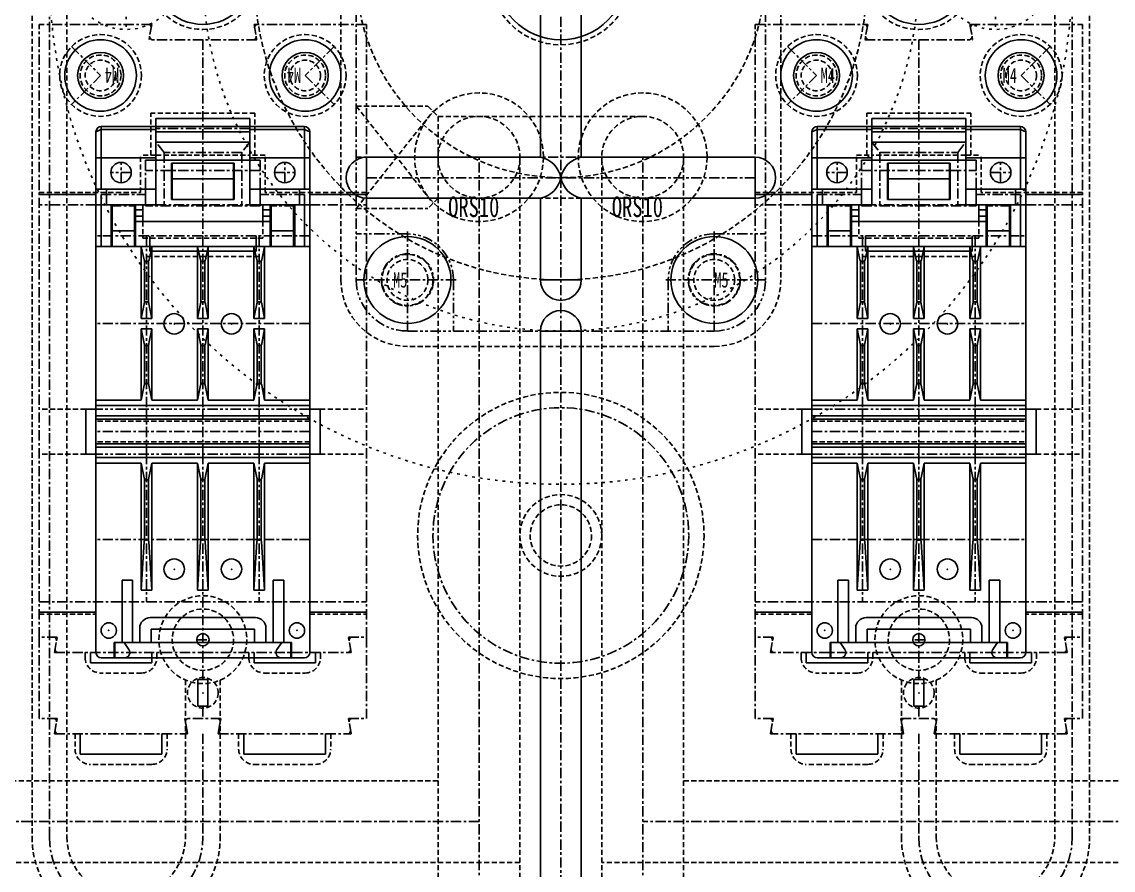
# Model space of a CAD drawing. Extents: x -554 to 592, y -350 to 391.
# Drawn here: x 347.3 to 454, y 87.2 to 170.2 of the extents above; entities that cross this region are included whole.
import ezdxf
from ezdxf.enums import TextEntityAlignment as Align

# ---------------------------------------------------------------- set-up
doc = ezdxf.new("R2010")
doc.units = 0
for name, pattern in [('CENTER', [1.75, 1, -0.25, 0.25, -0.25]), ('DASHED', [0.75, 0.5, -0.25]), ('DIVIDE', [2.25, 1, -0.25, 0.25, -0.25, 0.25, -0.25]), ('DOT', [0.75, 0.25, -0.5])]:
    doc.linetypes.add(name, pattern=pattern)
for name, color, linetype in [('L12', 7, 'CONTINUOUS'), ('L13', 7, 'CONTINUOUS'), ('L4', 7, 'CONTINUOUS'), ('L5', 7, 'CONTINUOUS'), ('L8', 7, 'CONTINUOUS'), ('L9', 7, 'CONTINUOUS')]:
    doc.layers.add(name, color=color, linetype=linetype)

msp = doc.modelspace()

# ---------------------------------------------------------------- linework, layer by layer
at = {"layer": 'L13', "color": 136, "linetype": 'DASHED'}
for p, q in [((380, 162), (387.5, 152.5)), ((380, 152), (387.5, 161.5))]:
    msp.add_line(p, q, dxfattribs=at)
at = {"layer": 'L4', "color": 251, "linetype": 'CENTER'}
for p, q in [((365, 168.5), (365, 149.3)), ((435, 168.5), (435, 149.3)), ((375.455, 140.721999), (354.545, 140.721999)), ((424.545, 140.721999), (445.455, 140.721999)), ((359.492, 132.365), (359.492, 127.965)), ((365, 132.365), (365, 127.965)), ((370.508, 132.365), (370.508, 127.965)), ((429.492, 132.365), (429.492, 127.965)), ((435, 132.365), (435, 127.965)), ((440.508, 132.365), (440.508, 127.965)), ((375.455, 130.165), (354.545, 130.165)), ((424.545, 130.165), (445.455, 130.165)), ((375.455, 119.608001), (354.545, 119.608001)), ((424.545, 119.608001), (445.455, 119.608001))]:
    msp.add_line(p, q, dxfattribs=at)
at = {"layer": 'L4', "color": 251, "linetype": 'CONTINUOUS'}
for p, q in [((354.545, 159.49), (355.055, 159.701249)), ((355.055, 153.88), (355.055, 160)), ((360.41, 159.701249), (355.055, 159.701249)), ((374.945, 159.701249), (369.59, 159.701249)), ((374.945, 153.88), (374.945, 160)), ((375.455, 159.49), (374.945, 159.701249)), ((424.545, 159.49), (425.055, 159.701249)), ((425.055, 153.88), (425.055, 160)), ((425.055, 159.701249), (430.41, 159.701249)), ((439.59, 159.701249), (444.945, 159.701249)), ((444.945, 153.88), (444.945, 160)), ((445.455, 159.49), (444.945, 159.701249)), ((355.565, 152.35), (355.565, 153.88)), ((359.39, 153.88), (359.39, 152.35)), ((370.61, 153.88), (370.61, 152.35)), ((374.435, 152.35), (374.435, 153.88)), ((425.565, 152.35), (425.565, 153.88)), ((429.39, 153.88), (429.39, 152.35)), ((440.61, 153.88), (440.61, 152.35)), ((444.435, 152.35), (444.435, 153.88)), ((359.084, 151.84), (358.421, 151.84)), ((371.579, 151.84), (370.916, 151.84)), ((428.421, 151.84), (429.084, 151.84)), ((440.916, 151.84), (441.579, 151.84)), ((359.084, 151.228), (358.421, 151.228)), ((371.579, 151.228), (370.916, 151.228)), ((428.421, 151.228), (429.084, 151.228)), ((440.916, 151.228), (441.579, 151.228))]:
    msp.add_line(p, q, dxfattribs=at)
at = {"layer": 'L4', "color": 7, "linetype": 'CONTINUOUS'}
for p, q in [((354.545, 108.540998), (354.545, 159.49)), ((374.945, 160), (355.055, 160)), ((360.41, 160), (360.41, 152.35)), ((369.59, 159.49), (360.41, 159.49)), ((369.59, 160), (369.59, 152.35)), ((375.455, 108.540998), (375.455, 159.49)), ((424.545, 108.540998), (424.545, 159.49)), ((425.055, 160), (444.945, 160)), ((430.41, 160), (430.41, 152.35)), ((430.41, 159.49), (439.59, 159.49)), ((439.59, 160), (439.59, 152.35)), ((445.455, 108.540998), (445.455, 159.49)), ((369.59, 158.47), (360.41, 158.47)), ((430.41, 158.47), (439.59, 158.47)), ((360.41, 156.94), (354.545004, 156.94)), ((375.455, 156.94), (369.59, 156.94)), ((424.545, 156.94), (430.41, 156.94)), ((439.59, 156.94), (445.454996, 156.94)), ((361.94, 156.43), (361.94, 152.86)), ((368.06, 156.43), (361.94, 156.43)), ((368.06, 156.43), (368.06, 152.86)), ((431.94, 156.43), (431.94, 152.86)), ((431.94, 156.43), (438.06, 156.43)), ((438.06, 156.43), (438.06, 152.86)), ((368.06, 154.9), (361.94, 154.9)), ((431.94, 154.9), (438.06, 154.9)), ((360.41, 153.88), (354.545004, 153.88)), ((375.455, 153.88), (369.59, 153.88)), ((424.545, 153.88), (430.41, 153.88)), ((439.59, 153.88), (445.454996, 153.88)), ((368.06, 152.86), (361.94, 152.86)), ((431.94, 152.86), (438.06, 152.86)), ((360.41, 152.35), (354.545004, 152.35)), ((355.055004, 152.35), (355.055004, 148.27)), ((359.135, 152.35), (359.135, 150.718)), ((375.455, 152.35), (369.59, 152.35)), ((370.865, 152.35), (370.865, 150.718)), ((374.945, 152.35), (374.945, 148.27)), ((424.545, 152.35), (430.41, 152.35)), ((425.055, 152.35), (425.055, 148.27)), ((429.135, 152.35), (429.135, 150.718)), ((439.59, 152.35), (445.454996, 152.35)), ((440.865, 152.35), (440.865, 150.718)), ((444.944996, 152.35), (444.944996, 148.27)), ((359.245738, 146.97342), (358.981997, 148.219)), ((358.982, 141.231999), (358.982, 148.219)), ((360.001999, 148.218999), (359.738258, 146.973417)), ((360.002, 141.231999), (360.002, 148.219)), ((364.753741, 146.973418), (364.489999, 148.219001)), ((364.49, 141.231999), (364.49, 148.219)), ((365.510002, 148.218999), (365.24626, 146.973418)), ((365.51, 141.231999), (365.51, 148.219)), ((369.998, 141.231999), (369.998, 148.219)), ((370.261743, 146.973419), (369.998002, 148.219001)), ((371.018004, 148.218999), (370.754262, 146.973417)), ((371.018, 141.231999), (371.018, 148.219)), ((428.981996, 148.218999), (429.245738, 146.973417)), ((428.982, 141.231999), (428.982, 148.219)), ((429.738257, 146.973419), (430.001998, 148.219001)), ((430.002, 141.231999), (430.002, 148.219)), ((434.489998, 148.218999), (434.75374, 146.973418)), ((434.49, 141.231999), (434.49, 148.219)), ((435.246259, 146.973418), (435.510001, 148.219001)), ((435.51, 141.231999), (435.51, 148.219)), ((439.998, 141.231999), (439.998, 148.219)), ((439.998001, 148.218999), (440.261742, 146.973417)), ((440.754262, 146.97342), (441.018003, 148.219)), ((441.018, 141.231999), (441.018, 148.219)), ((359.287996, 146.878096), (359.287996, 142.764544)), ((359.695997, 146.878096), (359.695997, 142.764544)), ((364.796003, 146.878096), (364.796003, 142.764544)), ((365.204005, 146.878096), (365.204005, 142.764544)), ((370.304003, 146.878096), (370.304003, 142.764544)), ((370.712004, 146.878096), (370.712004, 142.764544)), ((429.287996, 146.878096), (429.287996, 142.764544)), ((429.695997, 146.878096), (429.695997, 142.764544)), ((434.795995, 146.878096), (434.795995, 142.764544)), ((435.203997, 146.878096), (435.203997, 142.764544)), ((440.304003, 146.878096), (440.304003, 142.764544)), ((440.712004, 146.878096), (440.712004, 142.764544)), ((358.981998, 141.231999), (359.250612, 142.672882)), ((359.733383, 142.672883), (360.001997, 141.232002)), ((364.490002, 141.232), (364.758615, 142.672882)), ((365.241387, 142.672884), (365.510001, 141.232001)), ((369.997997, 141.232), (370.266611, 142.672883)), ((370.749383, 142.672883), (371.017997, 141.232)), ((429.250617, 142.672883), (428.982003, 141.232)), ((430.002003, 141.232), (429.733389, 142.672883)), ((434.758613, 142.672884), (434.489999, 141.232001)), ((435.509998, 141.232), (435.241385, 142.672882)), ((440.266617, 142.672883), (439.998003, 141.232002)), ((441.018002, 141.231999), (440.749388, 142.672882)), ((360.002, 141.231999), (358.982, 141.231999)), ((365.51, 141.231999), (364.49, 141.231999)), ((371.018, 141.231999), (369.998, 141.231999)), ((428.982, 141.231999), (430.002, 141.231999)), ((434.49, 141.231999), (435.51, 141.231999)), ((439.998, 141.231999), (441.018, 141.231999)), ((359.250612, 138.771117), (358.981998, 140.212)), ((358.982, 133.243662), (358.982, 140.211999)), ((360.002, 140.211999), (358.982, 140.211999)), ((360.001997, 140.211999), (359.733383, 138.771117)), ((360.002, 133.243662), (360.002, 140.211999)), ((364.49, 133.243662), (364.49, 140.211999)), ((365.51, 140.211999), (364.49, 140.211999)), ((364.758616, 138.771116), (364.490002, 140.212002)), ((365.510001, 140.211999), (365.241387, 138.771117)), ((365.51, 133.243662), (365.51, 140.211999)), ((370.266611, 138.771119), (369.997997, 140.212001)), ((369.998, 133.243662), (369.998, 140.211999)), ((371.018, 140.211999), (369.998, 140.211999)), ((371.017997, 140.212), (370.749383, 138.771118)), ((371.018, 133.243662), (371.018, 140.211999)), ((428.982, 133.243662), (428.982, 140.211999)), ((428.982, 140.211999), (430.002, 140.211999)), ((428.982003, 140.212), (429.250617, 138.771118)), ((429.733389, 138.771119), (430.002003, 140.212001)), ((430.002, 133.243662), (430.002, 140.211999)), ((434.489999, 140.211999), (434.758613, 138.771117)), ((434.49, 133.243662), (434.49, 140.211999)), ((434.49, 140.211999), (435.51, 140.211999)), ((435.241384, 138.771116), (435.509998, 140.212002)), ((435.51, 133.243662), (435.51, 140.211999)), ((439.998, 133.243662), (439.998, 140.211999)), ((439.998, 140.211999), (441.018, 140.211999)), ((439.998003, 140.211999), (440.266617, 138.771117)), ((440.749388, 138.771117), (441.018002, 140.212)), ((441.018, 133.243662), (441.018, 140.211999)), ((359.287996, 138.679457), (359.287996, 134.784968)), ((359.695997, 138.679457), (359.695997, 134.784968)), ((364.796003, 138.679457), (364.796003, 134.784968)), ((365.204005, 138.679457), (365.204005, 134.784968)), ((370.304003, 138.679457), (370.304003, 134.784968)), ((370.712004, 138.679457), (370.712004, 134.784968)), ((429.287996, 138.679457), (429.287996, 134.784968)), ((429.695997, 138.679457), (429.695997, 134.784968)), ((434.795995, 138.679457), (434.795995, 134.784968)), ((435.203997, 138.679457), (435.203997, 134.784968)), ((440.304003, 138.679457), (440.304003, 134.784968)), ((440.712004, 138.679457), (440.712004, 134.784968)), ((359.250807, 134.693465), (358.981998, 133.243663)), ((360.001995, 133.243664), (359.733185, 134.693465)), ((364.758815, 134.693465), (364.490005, 133.243663)), ((365.510002, 133.243664), (365.241193, 134.693465)), ((370.266807, 134.693466), (369.997997, 133.243664)), ((371.018002, 133.243664), (370.749192, 134.693465)), ((428.981998, 133.243664), (429.250808, 134.693465)), ((429.733193, 134.693466), (430.002003, 133.243664)), ((434.489998, 133.243664), (434.758807, 134.693465)), ((435.241185, 134.693465), (435.509995, 133.243663)), ((439.998005, 133.243664), (440.266815, 134.693465)), ((440.749193, 134.693465), (441.018002, 133.243663)), ((358.982006, 133.243662), (354.545004, 133.243662)), ((375.455, 132.714999), (354.545004, 132.714999)), ((364.49, 133.243662), (360.002006, 133.243662)), ((369.998002, 133.243662), (365.51, 133.243662)), ((375.455, 133.243662), (371.018002, 133.243662)), ((424.545, 133.243662), (428.981998, 133.243662)), ((424.545, 132.714999), (445.454996, 132.714999)), ((430.001998, 133.243662), (434.49, 133.243662)), ((435.51, 133.243662), (439.997994, 133.243662)), ((441.017994, 133.243662), (445.454996, 133.243662)), ((375.455, 131.694999), (354.545004, 131.694999)), ((424.545, 131.694999), (445.454996, 131.694999)), ((375.455, 128.634999), (354.545004, 128.634999)), ((424.545, 128.634999), (445.454996, 128.634999)), ((375.455, 127.614999), (354.545004, 127.614999)), ((358.982006, 127.086338), (354.545004, 127.086338)), ((359.250807, 125.636535), (358.981998, 127.086336)), ((358.982, 127.086338), (358.982, 114.660998)), ((360.001998, 127.086337), (359.733188, 125.636536)), ((360.002, 127.086338), (360.002, 114.660998)), ((364.49, 127.086338), (360.002006, 127.086338)), ((364.49, 127.086338), (364.49, 114.660998)), ((364.758811, 125.636534), (364.490002, 127.086335)), ((365.510006, 127.086337), (365.241196, 125.636534)), ((365.51, 127.086338), (365.51, 114.660998)), ((369.998002, 127.086338), (365.51, 127.086338)), ((369.998, 127.086338), (369.998, 114.660998)), ((370.266811, 125.636534), (369.998002, 127.086335)), ((371.017998, 127.086338), (370.749188, 125.636535)), ((371.018, 127.086338), (371.018, 114.660998)), ((375.455, 127.086338), (371.018002, 127.086338)), ((424.545, 127.614999), (445.454996, 127.614999)), ((424.545, 127.086338), (428.981998, 127.086338)), ((428.982, 127.086338), (428.982, 114.660998)), ((428.982002, 127.086338), (429.250812, 125.636535)), ((429.733189, 125.636534), (430.001998, 127.086335)), ((430.001998, 127.086338), (434.49, 127.086338)), ((430.002, 127.086338), (430.002, 114.660998)), ((434.489994, 127.086337), (434.758804, 125.636534)), ((434.49, 127.086338), (434.49, 114.660998)), ((435.241189, 125.636534), (435.509998, 127.086335)), ((435.51, 127.086338), (435.51, 114.660998)), ((435.51, 127.086338), (439.997994, 127.086338)), ((439.998, 127.086338), (439.998, 114.660998)), ((439.998002, 127.086337), (440.266812, 125.636536)), ((440.749193, 125.636535), (441.018002, 127.086336)), ((441.017994, 127.086338), (445.454996, 127.086338)), ((441.018, 127.086338), (441.018, 114.660998)), ((359.287996, 119.464995), (359.287996, 125.545031)), ((359.695997, 119.464995), (359.695997, 125.545031)), ((364.796003, 119.464995), (364.796003, 125.545031)), ((365.204005, 119.464995), (365.204005, 125.545031)), ((370.304003, 119.464995), (370.304003, 125.545031)), ((370.712004, 119.464995), (370.712004, 125.545031)), ((429.287996, 119.464995), (429.287996, 125.545031)), ((429.695997, 119.464995), (429.695997, 125.545031)), ((434.795995, 119.464995), (434.795995, 125.545031)), ((435.203997, 119.464995), (435.203997, 125.545031)), ((440.304003, 119.464995), (440.304003, 125.545031)), ((440.712004, 119.464995), (440.712004, 125.545031)), ((359.275403, 119.404391), (358.981998, 114.661)), ((360.001996, 114.660999), (359.70859, 119.40439)), ((364.783412, 119.404389), (364.490006, 114.660998)), ((365.510005, 114.661001), (365.216599, 119.404388)), ((370.291405, 119.404391), (369.998, 114.661)), ((371.017997, 114.660999), (370.724592, 119.40439)), ((428.982003, 114.660999), (429.275408, 119.40439)), ((429.708595, 119.404391), (430.002, 114.661)), ((434.489995, 114.661001), (434.783401, 119.404388)), ((435.216588, 119.404389), (435.509994, 114.660998)), ((439.998004, 114.660999), (440.29141, 119.40439)), ((440.724597, 119.404391), (441.018002, 114.661)), ((357.095004, 115.629998), (357.095004, 109.509998)), ((358.115004, 115.629998), (357.095004, 115.629998)), ((358.115004, 115.629998), (358.115004, 109.509998)), ((371.885, 115.629998), (371.885, 109.509998)), ((372.905, 115.629998), (371.885, 115.629998)), ((372.905, 115.629998), (372.905, 109.509998)), ((427.095, 115.629998), (427.095, 109.509998)), ((427.095, 115.629998), (428.115, 115.629998)), ((428.115, 115.629998), (428.115, 109.509998)), ((441.884996, 115.629998), (441.884996, 109.509998)), ((441.884996, 115.629998), (442.904996, 115.629998)), ((442.904996, 115.629998), (442.904996, 109.509998)), ((360.002, 114.660998), (358.982, 114.660998)), ((365.51, 114.660998), (364.49, 114.660998)), ((371.018, 114.660998), (369.998, 114.660998)), ((428.982, 114.660998), (430.002, 114.660998)), ((434.49, 114.660998), (435.51, 114.660998)), ((439.998, 114.660998), (441.018, 114.660998)), ((356.33, 109.509998), (356.33, 108.030998)), ((357.294122, 109.509998), (357.767776, 108.833506)), ((372.705877, 109.509998), (372.232227, 108.833512)), ((373.67, 109.509998), (373.67, 108.030998)), ((426.33, 109.509998), (426.33, 108.030998)), ((427.294123, 109.509998), (427.767773, 108.833512)), ((442.705878, 109.509998), (442.232224, 108.833506)), ((443.67, 109.509998), (443.67, 108.030998)), ((374.945, 108.030998), (355.055, 108.030998)), ((425.055, 108.030998), (444.945, 108.030998))]:
    msp.add_line(p, q, dxfattribs=at)
at = {"layer": 'L4', "color": 6, "linetype": 'CONTINUOUS'}
for p, q in [((361.991, 152.86), (361.991, 156.43)), ((368.009, 152.86), (368.009, 156.43)), ((431.991, 152.86), (431.991, 156.43)), ((438.009, 152.86), (438.009, 156.43)), ((356.024, 148.27), (356.024, 152.35)), ((356.126, 148.27), (356.126, 152.35)), ((358.319, 148.27), (358.319, 152.35)), ((358.421, 148.27), (358.421, 152.35)), ((371.579, 148.27), (371.579, 152.35)), ((371.681, 148.27), (371.681, 152.35)), ((373.874, 148.27), (373.874, 152.35)), ((373.976, 148.27), (373.976, 152.35)), ((426.024, 148.27), (426.024, 152.35)), ((426.126, 148.27), (426.126, 152.35)), ((428.319, 148.27), (428.319, 152.35)), ((428.421, 148.27), (428.421, 152.35)), ((441.579, 148.27), (441.579, 152.35)), ((441.681, 148.27), (441.681, 152.35)), ((443.874, 148.27), (443.874, 152.35)), ((443.976, 148.27), (443.976, 152.35)), ((371.63, 150.718), (358.37, 150.718)), ((428.37, 150.718), (441.63, 150.718)), ((356.075004, 149.8), (358.37, 149.8)), ((371.63, 149.8), (373.925, 149.8)), ((428.37, 149.8), (426.075, 149.8)), ((443.924996, 149.8), (441.63, 149.8)), ((375.455, 148.27), (354.545004, 148.27)), ((424.545, 148.27), (445.454996, 148.27)), ((359.849, 111.957998), (370.151, 111.957998)), ((440.151, 111.957998), (429.849, 111.957998)), ((358.829, 110.937998), (358.829, 109.509998)), ((359.951, 110.835998), (370.049, 110.835998)), ((359.951, 109.509998), (359.951, 110.835998)), ((370.049, 109.509998), (370.049, 110.835998)), ((371.171, 110.937998), (371.171, 109.509998)), ((428.829, 110.937998), (428.829, 109.509998)), ((440.049, 110.835998), (429.951, 110.835998)), ((429.951, 109.509998), (429.951, 110.835998)), ((440.049, 109.509998), (440.049, 110.835998)), ((441.171, 110.937998), (441.171, 109.509998)), ((356.33, 109.509998), (373.67, 109.509998)), ((356.40122, 109.509998), (356.40122, 108.030998)), ((373.59878, 109.509998), (373.59878, 108.030998)), ((443.67, 109.509998), (426.33, 109.509998)), ((426.40122, 109.509998), (426.40122, 108.030998)), ((443.59878, 109.509998), (443.59878, 108.030998))]:
    msp.add_line(p, q, dxfattribs=at)
at = {"layer": 'L4', "color": 7, "linetype": 'DASHED'}
for p, q in [((359.135, 150.718), (359.135, 149.086001)), ((370.865, 150.718), (370.865, 149.086001)), ((429.135, 150.718), (429.135, 149.086001)), ((440.865, 150.718), (440.865, 149.086001)), ((370.865, 149.086001), (359.135, 149.086001)), ((429.135, 149.086001), (440.865, 149.086001)), ((375.455, 131.184999), (354.545004, 131.184999)), ((424.545, 131.184999), (445.454996, 131.184999)), ((375.455, 129.144999), (354.545004, 129.144999)), ((424.545, 129.144999), (445.454996, 129.144999))]:
    msp.add_line(p, q, dxfattribs=at)
at = {"layer": 'L4', "color": 7, "linetype": 'CONTINUOUS'}
for centre, radius, start, end in [((355.055, 159.49), 0.51, 90, 180), ((374.945, 159.49), 0.51, 0, 90), ((425.055, 159.49), 0.51, 90, 180), ((444.945, 159.49), 0.51, 0, 90), ((359.492, 147.025561), 0.251718, 191.955317, 348.044673), ((365, 147.025561), 0.251718, 191.955317, 348.044673), ((370.508, 147.025561), 0.251718, 191.955317, 348.044673), ((429.492, 147.025561), 0.251718, 191.955327, 348.044683), ((435, 147.025561), 0.251718, 191.955327, 348.044683), ((440.508, 147.025561), 0.251718, 191.955327, 348.044683), ((359.492, 142.627883), 0.245545, 10.560037, 169.439963), ((365, 142.627883), 0.245545, 10.560037, 169.439963), ((370.508, 142.627883), 0.245545, 10.560037, 169.439963), ((429.492, 142.627883), 0.245545, 10.560037, 169.439963), ((435, 142.627883), 0.245545, 10.560037, 169.439963), ((440.508, 142.627883), 0.245545, 10.560037, 169.439963), ((359.492, 138.816118), 0.245545, 190.560046, 349.439965), ((365, 138.816118), 0.245545, 190.560046, 349.439965), ((370.508, 138.816118), 0.245545, 190.560046, 349.439965), ((429.492, 138.816118), 0.245545, 190.560035, 349.439954), ((435, 138.816118), 0.245545, 190.560035, 349.439954), ((440.508, 138.816118), 0.245545, 190.560035, 349.439954), ((359.492, 134.648746), 0.245301, 10.504009, 169.495991), ((365, 134.648746), 0.245301, 10.504009, 169.495991), ((370.508, 134.648746), 0.245301, 10.504009, 169.495991), ((429.492, 134.648746), 0.245301, 10.504009, 169.495991), ((435, 134.648746), 0.245301, 10.504009, 169.495991), ((440.508, 134.648746), 0.245301, 10.504009, 169.495991), ((359.492, 125.681254), 0.245301, 190.504011, 349.495993), ((365, 125.681254), 0.245301, 190.504011, 349.495993), ((370.508, 125.681254), 0.245301, 190.504011, 349.495993), ((429.492, 125.681254), 0.245301, 190.504007, 349.495989), ((435, 125.681254), 0.245301, 190.504007, 349.495989), ((440.508, 125.681254), 0.245301, 190.504007, 349.495989), ((359.492, 119.390992), 0.217009, 3.539559, 176.460441), ((365, 119.390992), 0.217009, 3.539559, 176.460441), ((370.508, 119.390992), 0.217009, 3.539559, 176.460441), ((429.492, 119.390992), 0.217009, 3.539559, 176.460441), ((435, 119.390992), 0.217009, 3.539559, 176.460441), ((440.508, 119.390992), 0.217009, 3.539559, 176.460441), ((355.055, 108.540998), 0.51, 180, 270), ((357.35, 108.540998), 0.51, -90.000005, 34.998266), ((372.65, 108.540998), 0.51, 145.001738, 270.000005), ((374.945, 108.540998), 0.51, 270, 360), ((425.055, 108.540998), 0.51, 180, 270), ((427.35, 108.540998), 0.51, 269.999995, 394.998262), ((442.65, 108.540998), 0.51, 145.001734, 270.000005), ((444.945, 108.540998), 0.51, -90, 0)]:
    msp.add_arc(centre, radius, start, end, dxfattribs=at)
at = {"layer": 'L4', "color": 6, "linetype": 'CONTINUOUS'}
for centre, start, end in [((359.849, 110.937998), 90, 180), ((370.151, 110.937998), 0, 90), ((429.849, 110.937998), 90, 180), ((440.151, 110.937998), 0, 90)]:
    msp.add_arc(centre, 1.02, start, end, dxfattribs=at)
at = {"layer": 'L5', "color": 7, "linetype": 'CENTER'}
for p, q in [((400, 0), (400, 350)), ((381, 155), (400, 155)), ((419, 155), (400, 155))]:
    msp.add_line(p, q, dxfattribs=at)
at = {"layer": 'L5', "color": 7, "linetype": 'CONTINUOUS'}
for p, q in [((398, 173.864218), (398, 157)), ((402, 173.864218), (402, 157)), ((381, 157), (398, 157)), ((381, 153), (381, 157)), ((419, 157), (402, 157)), ((419, 153), (419, 157)), ((381, 153), (398, 153)), ((398, 153), (398, 145)), ((402, 153), (402, 145)), ((419, 153), (402, 153)), ((398, 145), (402, 145))]:
    msp.add_line(p, q, dxfattribs=at)
at = {"layer": 'L5', "color": 4, "linetype": 'CENTER'}
for p, q in [((360, 170), (349, 170)), ((349, 110.04), (349, 170)), ((360, 170), (359.73551, 168.5)), ((370, 170), (370.26449, 168.5)), ((381, 170), (370, 170)), ((381, 110.04), (381, 170)), ((419, 170), (430, 170)), ((419, 110.04), (419, 170)), ((430, 170), (429.73551, 168.5)), ((440, 170), (440.26449, 168.5)), ((440, 170), (451, 170)), ((451, 110.04), (451, 170)), ((370.26449, 168.5), (359.73551, 168.5)), ((429.73551, 168.5), (440.26449, 168.5)), ((360.41, 155.7), (360.41, 159.8)), ((369.59, 159.8), (360.41, 159.8)), ((369.59, 155.7), (369.59, 159.8)), ((430.41, 155.7), (430.41, 159.8)), ((430.41, 159.8), (439.59, 159.8)), ((439.59, 155.7), (439.59, 159.8)), ((370.6, 155.7), (359.4, 155.7)), ((359.4, 152.231899), (359.4, 155.7)), ((370.6, 152.231899), (370.6, 155.7)), ((429.4, 155.7), (440.6, 155.7)), ((429.4, 152.231899), (429.4, 155.7)), ((440.6, 152.231899), (440.6, 155.7)), ((355.05, 153.35), (359.4, 153.35)), ((355.05, 153.35), (355.05, 152.35)), ((374.95, 153.35), (370.6, 153.35)), ((374.95, 153.35), (374.95, 152.35)), ((425.05, 153.35), (425.05, 152.35)), ((425.05, 153.35), (429.4, 153.35)), ((444.95, 153.35), (440.6, 153.35)), ((444.95, 153.35), (444.95, 152.35)), ((354.545, 152.35), (349, 152.35)), ((355.05, 152.35), (354.545, 152.35)), ((354.545, 152.35), (354.545, 149.3)), ((354.545, 152.35), (354.545, 113.5)), ((370.6, 152.231899), (359.4, 152.231899)), ((374.95, 152.35), (375.455, 152.35)), ((375.454996, 152.35), (375.454996, 149.3)), ((375.454996, 152.35), (381, 152.35)), ((375.454996, 152.35), (375.454996, 113.5)), ((424.545004, 152.35), (419, 152.35)), ((425.05, 152.35), (424.545, 152.35)), ((424.545004, 152.35), (424.545004, 149.3)), ((424.545004, 152.35), (424.545004, 113.5)), ((429.4, 152.231899), (440.6, 152.231899)), ((444.95, 152.35), (445.455, 152.35)), ((445.455, 152.35), (445.455, 149.3)), ((445.455, 152.35), (451, 152.35)), ((445.455, 152.35), (445.455, 113.5)), ((375.455, 149.3), (354.545, 149.3)), ((359.492, 149.3), (359.492, 132.365)), ((365, 149.3), (365, 132.365)), ((370.508, 149.3), (370.508, 132.365)), ((424.545, 149.3), (445.455, 149.3)), ((429.492, 149.3), (429.492, 132.365)), ((435, 149.3), (435, 132.365)), ((440.508, 149.3), (440.508, 132.365)), ((359.492, 127.965), (359.492, 113.5)), ((365, 127.965), (365, 108.030998)), ((370.508, 127.965), (370.508, 113.5)), ((429.492, 127.965), (429.492, 113.5)), ((435, 127.965), (435, 108.030998)), ((440.508, 127.965), (440.508, 113.5)), ((349, 113.5), (381, 113.5)), ((451, 113.5), (419, 113.5)), ((350.76449, 110.04), (349, 110.04)), ((349, 110.04), (349, 102.1)), ((350.5, 108.54), (350.76449, 110.04)), ((379.5, 108.54), (379.23551, 110.04)), ((379.23551, 110.04), (381, 110.04)), ((381, 110.04), (381, 102.1)), ((420.76449, 110.04), (419, 110.04)), ((419, 110.04), (419, 102.1)), ((420.5, 108.54), (420.76449, 110.04)), ((449.5, 108.54), (449.23551, 110.04)), ((449.23551, 110.04), (451, 110.04)), ((451, 110.04), (451, 102.1)), ((350.5, 108.54), (365, 108.54)), ((365, 108.54), (365, 105.9)), ((365, 108.54), (379.5, 108.54)), ((435, 108.54), (420.5, 108.54)), ((435, 108.54), (435, 105.9)), ((449.5, 108.54), (435, 108.54)), ((365, 103.3), (365, 102.1)), ((435, 103.3), (435, 102.1)), ((350.76449, 102.1), (349, 102.1)), ((350.5, 100.6), (350.76449, 102.1)), ((366.76449, 102.1), (363.23551, 102.1)), ((363.5, 100.6), (363.23551, 102.1)), ((366.5, 100.6), (366.76449, 102.1)), ((379.5, 100.6), (379.23551, 102.1)), ((379.23551, 102.1), (381, 102.1)), ((420.76449, 102.1), (419, 102.1)), ((420.5, 100.6), (420.76449, 102.1)), ((433.23551, 102.1), (436.76449, 102.1)), ((433.5, 100.6), (433.23551, 102.1)), ((436.5, 100.6), (436.76449, 102.1)), ((449.5, 100.6), (449.23551, 102.1)), ((449.23551, 102.1), (451, 102.1)), ((350.5, 100.6), (363.5, 100.6)), ((366.5, 100.6), (379.5, 100.6)), ((433.5, 100.6), (420.5, 100.6)), ((449.5, 100.6), (436.5, 100.6))]:
    msp.add_line(p, q, dxfattribs=at)
at = {"layer": 'L5', "color": 6, "linetype": 'CENTER'}
for p, q in [((352.171573, 167.828427), (355, 165)), ((377.828427, 167.828427), (375, 165)), ((422.171573, 167.828427), (425, 165)), ((447.828427, 167.828427), (445, 165)), ((355, 165), (352.171573, 162.171573)), ((375, 165), (377.828427, 162.171573)), ((425, 165), (422.171573, 162.171573)), ((445, 165), (447.828427, 162.171573)), ((357, 154.5), (357, 156.5)), ((373, 154.5), (373, 156.5)), ((427, 154.5), (427, 156.5)), ((443, 154.5), (443, 156.5)), ((358, 155.5), (356, 155.5)), ((372, 155.5), (374, 155.5)), ((428, 155.5), (426, 155.5)), ((442, 155.5), (444, 155.5))]:
    msp.add_line(p, q, dxfattribs=at)
at = {"layer": 'L5', "color": 7, "linetype": 'DASHED'}
for p, q in [((370.09, 161.3), (359.91, 161.3)), ((359.91, 157.2), (359.91, 161.3)), ((370.09, 157.2), (370.09, 161.3)), ((429.91, 161.3), (440.09, 161.3)), ((429.91, 157.2), (429.91, 161.3)), ((440.09, 157.2), (440.09, 161.3)), ((360.41, 157.2), (358.9, 157.2)), ((358.9, 153.55), (358.9, 157.2)), ((360.41, 157.2), (369.59, 157.2)), ((371.1, 157.2), (369.59, 157.2)), ((371.1, 153.55), (371.1, 157.2)), ((428.9, 157.2), (430.41, 157.2)), ((428.9, 153.55), (428.9, 157.2)), ((439.59, 157.2), (430.41, 157.2)), ((439.59, 157.2), (441.1, 157.2)), ((441.1, 153.55), (441.1, 157.2)), ((348.999996, 153.55), (358.9, 153.55)), ((380.999996, 153.55), (371.1, 153.55)), ((419.000004, 153.55), (428.9, 153.55)), ((451.000004, 153.55), (441.1, 153.55)), ((370.507994, 147.3), (359.491998, 147.3)), ((429.492006, 147.3), (440.508002, 147.3)), ((353.545, 132.365), (349, 132.365)), ((376.455, 132.365), (381, 132.365)), ((423.545, 132.365), (419, 132.365)), ((446.455, 132.365), (451, 132.365)), ((353.545, 127.965), (349, 127.965)), ((376.455, 127.965), (381, 127.965)), ((423.545, 127.965), (419, 127.965)), ((446.455, 127.965), (451, 127.965)), ((349, 112.3), (354.545, 112.3)), ((375.455, 112.3), (381, 112.3)), ((424.545, 112.3), (419, 112.3)), ((451, 112.3), (445.455, 112.3)), ((353.5, 108.54), (353.5, 108.04)), ((360.5, 108.54), (360.5, 108.04)), ((369.5, 108.54), (369.5, 108.04)), ((376.5, 108.54), (376.5, 108.04)), ((423.5, 108.54), (423.5, 108.04)), ((430.5, 108.54), (430.5, 108.04)), ((439.5, 108.54), (439.5, 108.04)), ((446.5, 108.54), (446.5, 108.04)), ((359, 106.54), (355, 106.54)), ((371, 106.54), (375, 106.54)), ((429, 106.54), (425, 106.54)), ((441, 106.54), (445, 106.54)), ((352.5, 100.6), (352.5, 99.1)), ((361.5, 100.6), (361.5, 99.1)), ((368.5, 100.6), (368.5, 99.1)), ((377.5, 100.6), (377.5, 99.1)), ((422.5, 100.6), (422.5, 99.1)), ((431.5, 100.6), (431.5, 99.1)), ((438.5, 100.6), (438.5, 99.1)), ((447.5, 100.6), (447.5, 99.1)), ((360, 97.6), (354, 97.6)), ((370, 97.6), (376, 97.6)), ((430, 97.6), (424, 97.6)), ((440, 97.6), (446, 97.6))]:
    msp.add_line(p, q, dxfattribs=at)
at = {"layer": 'L5', "color": 136, "linetype": 'CONTINUOUS'}
for p, q in [((369.59, 160.8), (360.41, 160.8)), ((360.41, 159.8), (360.41, 160.8)), ((369.59, 159.8), (369.59, 160.8)), ((430.41, 160.8), (439.59, 160.8)), ((430.41, 159.8), (430.41, 160.8)), ((439.59, 159.8), (439.59, 160.8)), ((370.6, 156.7), (359.4, 156.7)), ((359.4, 155.7), (359.4, 156.7)), ((370.6, 155.7), (370.6, 156.7)), ((429.4, 156.7), (440.6, 156.7)), ((429.4, 155.7), (429.4, 156.7)), ((440.6, 155.7), (440.6, 156.7)), ((348.999996, 153.35), (354.544996, 153.35)), ((354.545, 152.35), (354.545, 153.35)), ((380.999996, 153.35), (375.454996, 153.35)), ((375.455, 152.35), (375.455, 153.35)), ((419.000004, 153.35), (424.545004, 153.35)), ((424.545, 152.35), (424.545, 153.35)), ((445.455, 152.35), (445.455, 153.35)), ((451.000004, 153.35), (445.455004, 153.35)), ((359.8, 149.3), (359.8, 147.8)), ((370.2, 149.3), (370.2, 147.8)), ((429.8, 149.3), (429.8, 147.8)), ((440.2, 149.3), (440.2, 147.8)), ((370.2, 147.8), (359.8, 147.8)), ((429.8, 147.8), (440.2, 147.8)), ((353.545, 127.965), (353.545, 132.365)), ((354.545, 132.365), (353.545, 132.365)), ((375.455, 132.365), (376.455, 132.365)), ((376.455, 127.965), (376.455, 132.365)), ((423.545, 127.965), (423.545, 132.365)), ((424.545, 132.365), (423.545, 132.365)), ((445.455, 132.365), (446.455, 132.365)), ((446.455, 127.965), (446.455, 132.365)), ((354.545, 131.365), (359.492, 131.365)), ((359.492, 131.365), (365, 131.365)), ((365, 131.365), (370.508, 131.365)), ((370.508, 131.365), (375.455, 131.365)), ((429.492, 131.365), (424.545, 131.365)), ((435, 131.365), (429.492, 131.365)), ((440.508, 131.365), (435, 131.365)), ((445.455, 131.365), (440.508, 131.365)), ((354.545, 128.965), (359.492, 128.965)), ((359.492, 128.965), (365, 128.965)), ((365, 128.965), (370.508, 128.965)), ((370.508, 128.965), (375.455, 128.965)), ((429.492, 128.965), (424.545, 128.965)), ((435, 128.965), (429.492, 128.965)), ((440.508, 128.965), (435, 128.965)), ((445.455, 128.965), (440.508, 128.965)), ((354.545, 127.965), (353.545, 127.965)), ((375.455, 127.965), (376.455, 127.965)), ((424.545, 127.965), (423.545, 127.965)), ((445.455, 127.965), (446.455, 127.965)), ((354.545, 113.5), (354.545, 112.5)), ((375.454996, 113.5), (375.454996, 112.5)), ((424.545004, 113.5), (424.545004, 112.5)), ((445.455, 113.5), (445.455, 112.5)), ((349, 112.5), (354.545, 112.5)), ((375.455, 112.5), (381, 112.5)), ((424.545, 112.5), (419, 112.5)), ((451, 112.5), (445.455, 112.5)), ((354, 108.54), (354, 107.54)), ((360, 108.54), (360, 107.54)), ((370, 108.54), (370, 107.54)), ((376, 108.54), (376, 107.54)), ((424, 108.54), (424, 107.54)), ((430, 108.54), (430, 107.54)), ((440, 108.54), (440, 107.54)), ((446, 108.54), (446, 107.54)), ((360, 107.54), (354, 107.54)), ((370, 107.54), (376, 107.54)), ((430, 107.54), (424, 107.54)), ((440, 107.54), (446, 107.54)), ((353, 100.6), (353, 98.6)), ((361, 100.6), (361, 98.6)), ((369, 100.6), (369, 98.6)), ((377, 100.6), (377, 98.6)), ((423, 100.6), (423, 98.6)), ((431, 100.6), (431, 98.6)), ((439, 100.6), (439, 98.6)), ((447, 100.6), (447, 98.6)), ((361, 98.6), (353, 98.6)), ((369, 98.6), (377, 98.6)), ((431, 98.6), (423, 98.6)), ((439, 98.6), (447, 98.6))]:
    msp.add_line(p, q, dxfattribs=at)
at = {"layer": 'L5', "color": 253, "linetype": 'CENTER'}
for p, q in [((361.20038, 157.45), (360.41, 158.47)), ((369.59, 158.47), (368.79962, 157.45)), ((430.41, 158.47), (431.20038, 157.45)), ((438.79962, 157.45), (439.59, 158.47)), ((368.79962, 157.45), (361.20038, 157.45)), ((361.20038, 157.45), (361.20038, 155.7)), ((368.79962, 157.45), (368.79962, 155.7)), ((431.20038, 157.45), (438.79962, 157.45)), ((431.20038, 157.45), (431.20038, 155.7)), ((438.79962, 157.45), (438.79962, 155.7)), ((361.20038, 155.7), (361.20038, 152.35)), ((368.79962, 155.7), (368.79962, 152.35)), ((431.20038, 155.7), (431.20038, 152.35)), ((438.79962, 155.7), (438.79962, 152.35))]:
    msp.add_line(p, q, dxfattribs=at)
at = {"layer": 'L5', "color": 3, "linetype": 'CENTER'}
for p, q in [((356.024, 152.248), (358.421, 152.248)), ((360.41, 152.35), (369.59, 152.35)), ((373.976, 152.248), (371.579, 152.248)), ((426.024, 152.248), (428.421, 152.248)), ((439.59, 152.35), (430.41, 152.35)), ((443.976, 152.248), (441.579, 152.248)), ((364.4, 109.8), (365.6, 109.8)), ((435.6, 109.8), (434.4, 109.8))]:
    msp.add_line(p, q, dxfattribs=at)
at = {"layer": 'L5', "color": 4, "linetype": 'CONTINUOUS'}
for p, q in [((402, 140), (398, 140)), ((398, 75), (398, 140)), ((402, 75), (402, 140)), ((364.5, 105.9), (365, 105.9)), ((364.5, 105.9), (364.5, 103.3)), ((365.5, 105.9), (365, 105.9)), ((365.5, 105.9), (365.5, 103.3)), ((434.5, 105.9), (435, 105.9)), ((434.5, 105.9), (434.5, 103.3)), ((435.5, 105.9), (435, 105.9)), ((435.5, 105.9), (435.5, 103.3)), ((364.5, 103.3), (365, 103.3)), ((365.5, 103.3), (365, 103.3)), ((434.5, 103.3), (435, 103.3)), ((435.5, 103.3), (435, 103.3))]:
    msp.add_line(p, q, dxfattribs=at)
at = {"layer": 'L5', "color": 4, "linetype": 'DIVIDE'}
for p, q in [((375.455, 132.365), (354.545, 132.365)), ((424.545, 132.365), (445.455, 132.365)), ((375.455, 127.965), (354.545, 127.965)), ((424.545, 127.965), (445.455, 127.965))]:
    msp.add_line(p, q, dxfattribs=at)
at = {"layer": 'L5', "color": 7, "linetype": 'CONTINUOUS'}
for centre, radius in [((400, 175), 6.5), ((355, 165), 2.25), ((375, 165), 2.25), ((425, 165), 2.25), ((445, 165), 2.25)]:
    msp.add_circle(centre, radius, dxfattribs=at)
at = {"layer": 'L5', "color": 7, "linetype": 'DASHED'}
for centre, radius in [((365, 175), 5.5), ((435, 175), 5.5), ((355, 165), 4), ((375, 165), 4), ((425, 165), 4), ((445, 165), 4), ((365, 104.6), 1.5), ((435, 104.6), 1.5)]:
    msp.add_circle(centre, radius, dxfattribs=at)
at = {"layer": 'L5', "color": 251, "linetype": 'CONTINUOUS'}
for centre, radius in [((365, 175), 5), ((435, 175), 5), ((355, 165), 3.5), ((375, 165), 3.5), ((425, 165), 3.5), ((445, 165), 3.5)]:
    msp.add_circle(centre, radius, dxfattribs=at)
at = {"layer": 'L5', "color": 6, "linetype": 'DASHED'}
for centre, radius in [((355, 165), 2), ((355, 165), 1.5), ((375, 165), 2), ((375, 165), 1.5), ((425, 165), 2), ((425, 165), 1.5), ((445, 165), 2), ((445, 165), 1.5)]:
    msp.add_circle(centre, radius, dxfattribs=at)
at = {"layer": 'L5', "color": 6, "linetype": 'CONTINUOUS'}
for centre in [(357, 155.5), (373, 155.5), (427, 155.5), (443, 155.5), (362.2, 140.7), (367.8, 140.7), (432.2, 140.7), (437.8, 140.7), (362.2, 116.7), (367.8, 116.7), (432.2, 116.7), (437.8, 116.7)]:
    msp.add_circle(centre, 1, dxfattribs=at)
at = {"layer": 'L5', "color": 4, "linetype": 'CONTINUOUS'}
for centre in [(355.8, 110.7), (374.2, 110.7), (425.8, 110.7), (444.2, 110.7)]:
    msp.add_circle(centre, 0.75, dxfattribs=at)
at = {"layer": 'L5', "color": 3, "linetype": 'CONTINUOUS'}
for centre in [(365, 109.8), (435, 109.8)]:
    msp.add_circle(centre, 0.6, dxfattribs=at)
at = {"layer": 'L5', "color": 4, "linetype": 'CONTINUOUS'}
for centre, radius, start, end in [((359.642474, 169.7), 0.3, 350, 450), ((370.357526, 169.7), 0.3, 90, 190), ((429.642474, 169.7), 0.3, 350, 450), ((440.357526, 169.7), 0.3, 90, 190), ((360.093036, 168.8), 0.3, 170, 270), ((369.906964, 168.8), 0.3, -90, 10), ((430.093036, 168.8), 0.3, 170, 270), ((439.906964, 168.8), 0.3, -90, 10), ((400, 140), 2, 0, 180), ((350.406964, 109.74), 0.3, 350, 450), ((379.593036, 109.74), 0.3, 90, 190), ((420.406964, 109.74), 0.3, 350, 450), ((449.593036, 109.74), 0.3, 90, 190), ((350.857526, 108.84), 0.3, 170, 270), ((379.142474, 108.84), 0.3, -90, 10), ((420.857526, 108.84), 0.3, 170, 270), ((449.142474, 108.84), 0.3, -90, 10), ((350.406964, 101.8), 0.3, 350, 450), ((363.593036, 101.8), 0.3, 90, 190), ((366.406964, 101.8), 0.3, 350, 450), ((379.593036, 101.8), 0.3, 90, 190), ((420.406964, 101.8), 0.3, 350, 450), ((433.593036, 101.8), 0.3, 90, 190), ((436.406964, 101.8), 0.3, 350, 450), ((449.593036, 101.8), 0.3, 90, 190), ((350.857526, 100.9), 0.3, 170, 270), ((363.142474, 100.9), 0.3, -90, 10), ((366.857526, 100.9), 0.3, 170, 270), ((379.142474, 100.9), 0.3, -90, 10), ((420.857526, 100.9), 0.3, 170, 270), ((433.142474, 100.9), 0.3, -90, 10), ((436.857526, 100.9), 0.3, 170, 270), ((449.142474, 100.9), 0.3, -90, 10)]:
    msp.add_arc(centre, radius, start, end, dxfattribs=at)
at = {"layer": 'L5', "color": 7, "linetype": 'CONTINUOUS'}
for centre, radius, start, end in [((381, 155), 2, 90, 270), ((397.542262, 154.542262), 2.5, 10.550098, 79.449902), ((402.457738, 154.542262), 2.5, 100.550098, 169.449902), ((419, 155), 2, -90, 90), ((397.542262, 155.457738), 2.5, 280.550098, 349.449902), ((402.457738, 155.457738), 2.5, 190.550098, 259.449902), ((400, 145), 2, 180, 360)]:
    msp.add_arc(centre, radius, start, end, dxfattribs=at)
at = {"layer": 'L5', "color": 7, "linetype": 'DASHED'}
for centre, start, end in [((355, 108.04), 180, 270), ((359, 108.04), 270, 360), ((371, 108.04), 180, 270), ((375, 108.04), 270, 360), ((425, 108.04), 180, 270), ((429, 108.04), 270, 360), ((441, 108.04), 180, 270), ((445, 108.04), 270, 360), ((354, 99.1), 180, 270), ((360, 99.1), 270, 360), ((370, 99.1), 180, 270), ((376, 99.1), 270, 360), ((424, 99.1), 180, 270), ((430, 99.1), 270, 360), ((440, 99.1), 180, 270), ((446, 99.1), 270, 360)]:
    msp.add_arc(centre, 1.5, start, end, dxfattribs=at)
at = {"layer": 'L5', "color": 1}
for p in [(365, 160), (435, 160)]:
    msp.add_point(p, dxfattribs=at)
at = {"layer": 'L5', "color": 6}
for p in [(362.2, 140.7), (367.8, 140.7), (432.2, 140.7), (437.8, 140.7), (362.2, 116.7), (367.8, 116.7), (432.2, 116.7), (437.8, 116.7)]:
    msp.add_point(p, dxfattribs=at)
at = {"layer": 'L5', "color": 4}
for p in [(355.8, 110.7), (374.2, 110.7), (425.8, 110.7), (444.2, 110.7)]:
    msp.add_point(p, dxfattribs=at)
at = {"layer": 'L5', "color": 7}
for p in [(365, 104.6), (435, 104.6)]:
    msp.add_point(p, dxfattribs=at)
at = {"layer": 'L8', "color": 7, "linetype": 'DASHED'}
for p, q in [((378.5, 145), (378.5, 205)), ((421.5, 205), (421.5, 145)), ((415, 138.5), (385, 138.5))]:
    msp.add_line(p, q, dxfattribs=at)
at = {"layer": 'L8', "color": 96, "linetype": 'DIVIDE'}
for p, q in [((380, 205), (380, 145)), ((420, 205), (420, 145)), ((385, 149.5), (380, 149.5)), ((415, 149.5), (420, 149.5)), ((389.5, 145), (389.5, 140)), ((410.5, 145), (410.5, 140)), ((385, 140), (415, 140))]:
    msp.add_line(p, q, dxfattribs=at)
at = {"layer": 'L8', "color": 3, "linetype": 'DOT'}
for p, q in [((357.5, 180.5), (357.5, 169.5)), ((442.5, 180.5), (442.5, 169.5))]:
    msp.add_line(p, q, dxfattribs=at)
at = {"layer": 'L8', "color": 136, "linetype": 'CENTER'}
for p, q in [((385, 140), (385, 150)), ((415, 140), (415, 150)), ((380, 145), (390, 145)), ((420, 145), (410, 145))]:
    msp.add_line(p, q, dxfattribs=at)
at = {"layer": 'L8', "color": 7, "linetype": 'DOT'}
for centre, radius in [((400, 175), 50), ((400, 175), 35), ((357.5, 175), 5.5), ((442.5, 175), 5.5)]:
    msp.add_circle(centre, radius, dxfattribs=at)
at = {"layer": 'L8', "color": 7, "linetype": 'DASHED'}
for radius in [30, 7]:
    msp.add_circle((400, 175), radius, dxfattribs=at)
at = {"layer": 'L8', "color": 251, "linetype": 'DASHED'}
msp.add_circle((400, 175), 20, dxfattribs=at)
at = {"layer": 'L8', "color": 4, "linetype": 'DASHED'}
for centre in [(392, 157), (408, 157)]:
    msp.add_circle(centre, 6.3, dxfattribs=at)
at = {"layer": 'L8', "color": 251, "linetype": 'CONTINUOUS'}
for centre in [(385, 145), (415, 145)]:
    msp.add_circle(centre, 4.25, dxfattribs=at)
at = {"layer": 'L8', "color": 96, "linetype": 'DIVIDE'}
for centre in [(385, 145), (415, 145)]:
    msp.add_circle(centre, 2.55, dxfattribs=at)
at = {"layer": 'L8', "color": 136, "linetype": 'DASHED'}
for centre, radius in [((385, 145), 2.5), ((415, 145), 2.5), ((385, 145), 2), ((415, 145), 2)]:
    msp.add_circle(centre, radius, dxfattribs=at)
at = {"layer": 'L8', "color": 56, "linetype": 'DASHED'}
for radius in [14, 4, 3]:
    msp.add_circle((400, 120), radius, dxfattribs=at)
at = {"layer": 'L8', "color": 56, "linetype": 'CENTER'}
msp.add_circle((400, 120), 12.5, dxfattribs=at)
at = {"layer": 'L8', "color": 96, "linetype": 'DIVIDE'}
for centre, radius, start, end in [((385, 145), 4.5, 0, 90), ((415, 145), 4.5, 90, 180), ((385, 145), 5, 180, 270), ((415, 145), 5, 270, 360)]:
    msp.add_arc(centre, radius, start, end, dxfattribs=at)
at = {"layer": 'L8', "color": 7, "linetype": 'DASHED'}
for centre, start, end in [((385, 145), 180, 270), ((415, 145), -90, 0)]:
    msp.add_arc(centre, 6.5, start, end, dxfattribs=at)
at = {"layer": 'L9', "color": 2, "linetype": 'DASHED'}
for p, q in [((348.3, 288.6), (348.3, 90.5)), ((451.7, 288.6), (451.7, 90.5)), ((351.7, 288), (351.7, 90.5)), ((448.3, 288), (448.3, 90.5)), ((363.3, 105.850316), (363.3, 90.5)), ((366.7, 105.850316), (366.7, 90.5)), ((433.3, 105.850316), (433.3, 90.5)), ((436.7, 105.850316), (436.7, 90.5))]:
    msp.add_line(p, q, dxfattribs=at)
at = {"layer": 'L9', "color": 2, "linetype": 'CENTER'}
for p, q in [((350, 90.5), (350, 288.3)), ((450, 90.5), (450, 288.3)), ((365, 100.6), (365, 90.5)), ((435, 100.6), (435, 90.5))]:
    msp.add_line(p, q, dxfattribs=at)
at = {"layer": 'L9', "color": 136, "linetype": 'DASHED'}
for p, q in [((380, 162), (387, 162)), ((387, 162), (388, 161)), ((388, 153), (388, 161)), ((408, 161), (388, 161)), ((396, 85), (396, 157)), ((404, 85), (404, 157)), ((412, 85), (412, 157)), ((388, 153), (387, 152)), ((388, 85), (388, 153)), ((408, 153), (388, 153)), ((380, 152), (387, 152)), ((388, 96), (335, 96)), ((465, 96), (412, 96)), ((396, 88), (335, 88)), ((465, 88), (404, 88))]:
    msp.add_line(p, q, dxfattribs=at)
at = {"layer": 'L9', "color": 136, "linetype": 'CENTER'}
for p, q in [((412, 157), (380, 157)), ((392, 75), (392, 157)), ((408, 75), (408, 157)), ((392, 92), (325, 92)), ((475, 92), (408, 92))]:
    msp.add_line(p, q, dxfattribs=at)
at = {"layer": 'L9', "color": 136, "linetype": 'DASHED'}
for centre in [(392, 157), (408, 157)]:
    msp.add_circle(centre, 4, dxfattribs=at)
at = {"layer": 'L9', "color": 2, "linetype": 'DASHED'}
for centre, radius in [((365, 109.8), 4.3), ((435, 109.8), 4.3), ((365, 109.8), 3), ((435, 109.8), 3)]:
    msp.add_circle(centre, radius, dxfattribs=at)
for centre, radius in [((357.5, 90.5), 9.2), ((357.5, 90.5), 5.8), ((442.5, 90.5), 9.2), ((442.5, 90.5), 5.8)]:
    msp.add_arc(centre, radius, 180, 360, dxfattribs=at)
at = {"layer": 'L9', "color": 2, "linetype": 'CENTER'}
for centre in [(357.5, 90.5), (442.5, 90.5)]:
    msp.add_arc(centre, 7.5, 180, 360, dxfattribs=at)

# ---------------------------------------------------------------- texts
at = {"layer": 'L12', "color": 2, "linetype": 'CONTINUOUS', "width": 0.5}
for p, p2 in [((388.984948, 151.145288), (393.984948, 151.145288)), ((404.984948, 151.145288), (409.984948, 151.145288))]:
    msp.add_text('ORS10', height=2, dxfattribs=at).set_placement(p, p2, align=Align.ALIGNED)
at = {"layer": 'L5', "color": 56, "linetype": 'CONTINUOUS', "width": 0.466667}
for p, p2 in [((356.8, 165.75), (355.4, 165.75)), ((374.6, 165.75), (373.2, 165.75))]:
    msp.add_text('M4', height=1.5, rotation=180, dxfattribs=at).set_placement(p, p2, align=Align.ALIGNED)
for p, p2 in [((425.4, 164.25), (426.8, 164.25)), ((443.2, 164.25), (444.6, 164.25))]:
    msp.add_text('M4', height=1.5, dxfattribs=at).set_placement(p, p2, align=Align.ALIGNED)
at = {"layer": 'L8', "color": 56, "linetype": 'CONTINUOUS', "width": 0.466667}
for p, p2 in [((383.6, 144.25), (385, 144.25)), ((415, 144.25), (416.4, 144.25))]:
    msp.add_text('M5', height=1.5, dxfattribs=at).set_placement(p, p2, align=Align.ALIGNED)

doc.saveas('drawing.dxf')
